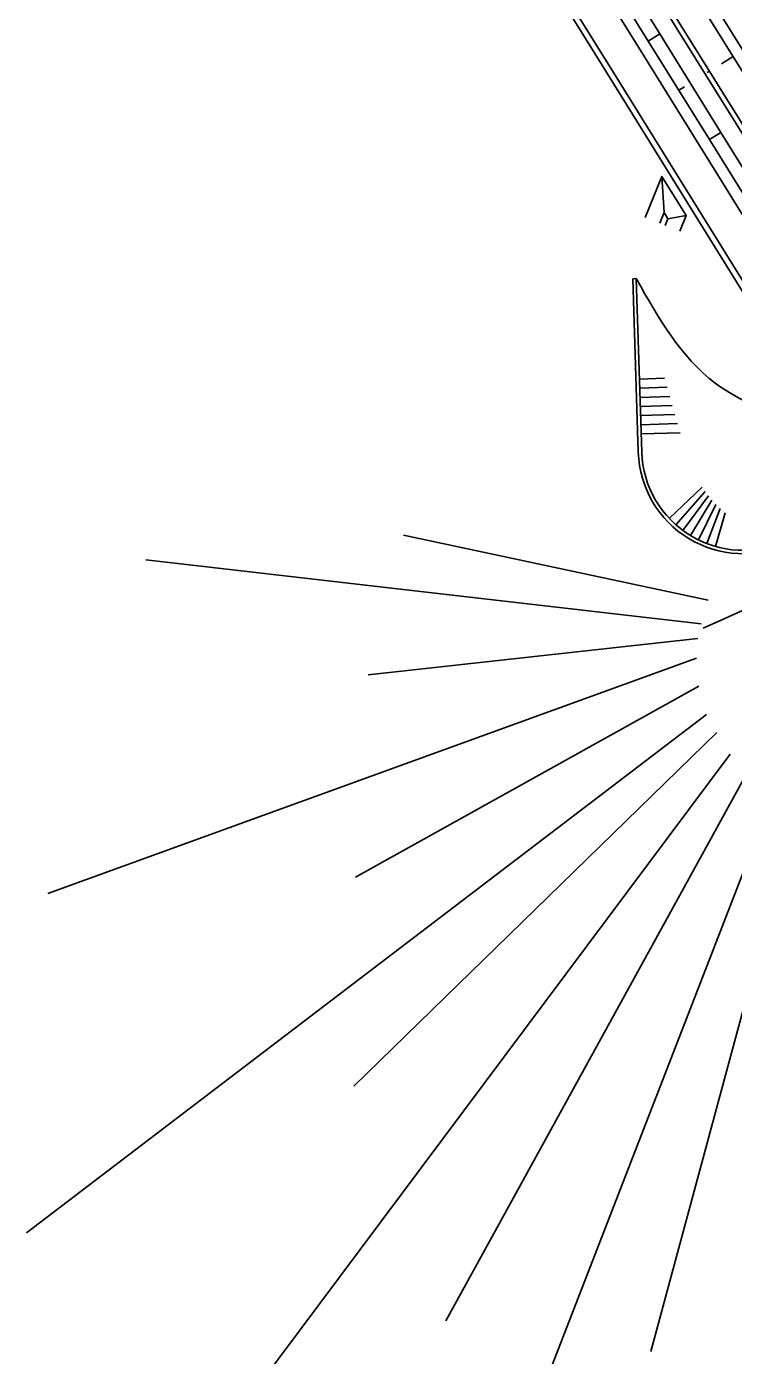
# Model space of a CAD drawing. Header units: metres. Extents: x 134219 to 139178, y 438661 to 444352.
# Drawn here: x 136265.9 to 136327.1, y 441555.9 to 441670.8 of the extents above; entities that cross this region are included whole.
import ezdxf

# ---------------------------------------------------------------- set-up
doc = ezdxf.new("R2010")
doc.units = ezdxf.units.M
doc.linetypes.add('13strp', pattern=[4, 1, -3])
doc.layers.add('Utd-ondergr-nw', color=8, linetype='13strp', lineweight=35)

msp = doc.modelspace()

# ---------------------------------------------------------------- linework, layer by layer
at = {"layer": 'Utd-ondergr-nw', "linetype": 'Continuous'}
for p, q in [((136318.29, 441649.03), (136318.59, 441649.04)), ((136318.29, 441649.03), (136318.77, 441634.04)), ((136318.59, 441649.04), (136319.07, 441634.05)), ((136318.87, 441640.36), (136321.04, 441640.43)), ((136318.9, 441639.57), (136321.26, 441639.65)), ((136318.92, 441638.78), (136321.49, 441638.87)), ((136318.95, 441637.99), (136321.71, 441638.08)), ((136318.97, 441637.21), (136321.93, 441637.3)), ((136319, 441636.42), (136322.15, 441636.52)), ((136319.02, 441635.63), (136322.38, 441635.73)), ((136321.44, 441628.33), (136324.29, 441631.01)), ((136322.01, 441627.78), (136324.55, 441630.64)), ((136322.63, 441627.28), (136324.84, 441630.28)), ((136323.28, 441626.84), (136325.14, 441629.91)), ((136323.98, 441626.46), (136325.48, 441629.54)), ((136324.7, 441626.15), (136325.86, 441629.17)), ((136325.45, 441625.9), (136326.27, 441628.8)), ((136324.82, 441621.27, 5.75), (136298.48, 441626.89, -2)), ((136324.21, 441619.22, 5.75), (136276.23, 441624.75, -2)), ((136323.92, 441617.95, 5.75), (136295.45, 441614.8, -2)), ((136323.8, 441616.25, 5.75), (136267.77, 441595.93, -2)), ((136324, 441613.83, 5.75), (136294.34, 441597.32, -1.84)), ((136324.68, 441611.37, 5.75), (136265.93, 441566.6, -1.6)), ((136325.57, 441609.84, 5.75), (136294.21, 441579.26, -2)), ((136326.71, 441607.94, 5.75), (136274.56, 441538.14, -2)), ((136328.26, 441606.5, 5.75), (136302.16, 441558.98, -2)), ((136330.56, 441604.8, 5.75), (136299.1, 441523.59, -2)), ((136332.7, 441603.92, 5.75), (136319.85, 441556.34, -1.84))]:
    msp.add_line(p, q, dxfattribs=at)
at = {"layer": 'Utd-ondergr-nw', "linetype": 'Continuous', "flags": 128}
for points in [[(136276.86, 441748.93), (136282.13, 441740.44), (136287.41, 441731.94), (136292.68, 441723.45), (136297.96, 441714.95), (136303.23, 441706.46), (136308.51, 441697.96), (136313.78, 441689.47), (136319.06, 441680.97), (136324.33, 441672.47), (136329.61, 441663.98), (136334.88, 441655.48), (136340.16, 441646.99), (136345.43, 441638.49), (136350.71, 441630), (136355.98, 441621.5), (136361.26, 441613.01), (136366.53, 441604.51), (136371.81, 441596.01), (136377.08, 441587.52), (136382.36, 441579.02), (136387.63, 441570.53), (136392.91, 441562.03), (136398.18, 441553.54)], [(136277.71, 441749.46), (136282.98, 441740.97), (136288.26, 441732.47), (136293.53, 441723.98), (136298.81, 441715.48), (136304.08, 441706.98), (136309.36, 441698.49), (136314.63, 441689.99), (136319.91, 441681.5), (136325.18, 441673), (136330.46, 441664.51), (136335.73, 441656.01), (136341.01, 441647.52), (136346.28, 441639.02), (136351.56, 441630.52), (136356.83, 441622.03), (136362.11, 441613.53), (136367.38, 441605.04), (136372.66, 441596.54), (136377.93, 441588.05), (136383.21, 441579.55), (136388.48, 441571.06), (136393.76, 441562.56), (136399.03, 441554.06)], [(136274.82, 441747.67), (136280.1, 441739.17), (136285.37, 441730.68), (136290.64, 441722.18), (136295.92, 441713.69), (136301.19, 441705.19), (136306.47, 441696.7), (136311.74, 441688.2), (136317.02, 441679.7), (136322.29, 441671.21), (136327.57, 441662.71), (136332.84, 441654.22), (136338.12, 441645.72), (136343.39, 441637.23), (136348.67, 441628.73), (136353.94, 441620.24), (136359.22, 441611.74), (136364.49, 441603.24), (136369.77, 441594.75), (136375.04, 441586.25), (136380.32, 441577.76), (136385.59, 441569.26), (136390.87, 441560.77), (136396.14, 441552.27)], [(136273.16, 441746.64), (136278.44, 441738.14), (136283.71, 441729.65), (136288.99, 441721.15), (136294.26, 441712.66), (136299.54, 441704.16), (136304.81, 441695.67), (136310.09, 441687.17), (136315.36, 441678.68), (136320.64, 441670.18), (136325.91, 441661.68), (136331.19, 441653.19), (136336.46, 441644.69), (136341.74, 441636.2), (136347.01, 441627.7), (136352.29, 441619.21), (136357.56, 441610.71), (136362.84, 441602.22), (136368.11, 441593.72), (136373.39, 441585.22), (136378.66, 441576.73), (136383.94, 441568.23), (136389.21, 441559.74), (136394.49, 441551.24)], [(136274.44, 441747.43), (136279.71, 441738.94), (136284.99, 441730.44), (136290.26, 441721.94), (136295.54, 441713.45), (136300.81, 441704.95), (136306.09, 441696.46), (136311.36, 441687.96), (136316.64, 441679.47), (136321.91, 441670.97), (136327.19, 441662.48), (136332.46, 441653.98), (136337.74, 441645.48), (136343.01, 441636.99), (136348.29, 441628.49), (136353.56, 441620), (136358.84, 441611.5), (136364.11, 441603.01), (136369.39, 441594.51), (136374.66, 441586.02), (136379.94, 441577.52), (136385.21, 441569.02), (136390.49, 441560.53), (136395.76, 441552.03)], [(136271.32, 441745.5), (136276.59, 441737), (136281.87, 441728.5), (136287.14, 441720.01), (136292.42, 441711.51), (136297.69, 441703.02), (136302.97, 441694.52), (136308.24, 441686.03), (136313.52, 441677.53), (136318.79, 441669.04), (136324.07, 441660.54), (136329.34, 441652.04), (136334.62, 441643.55), (136339.89, 441635.05), (136345.17, 441626.56), (136350.44, 441618.06), (136355.72, 441609.57), (136360.99, 441601.07), (136366.27, 441592.58), (136371.54, 441584.08), (136376.82, 441575.58), (136382.09, 441567.09), (136387.37, 441558.59), (136392.64, 441550.1)], [(136272.17, 441746.02), (136277.44, 441737.53), (136282.72, 441729.03), (136287.99, 441720.54), (136293.27, 441712.04), (136298.54, 441703.55), (136303.82, 441695.05), (136309.09, 441686.55), (136314.37, 441678.06), (136319.64, 441669.56), (136324.92, 441661.07), (136330.19, 441652.57), (136335.47, 441644.08), (136340.74, 441635.58), (136346.02, 441627.08), (136351.29, 441618.59), (136356.57, 441610.09), (136361.84, 441601.6), (136367.12, 441593.1), (136372.39, 441584.61), (136377.67, 441576.11), (136382.94, 441567.62), (136388.22, 441559.12), (136393.49, 441550.62)], [(136268.35, 441743.65), (136273.62, 441735.15), (136278.9, 441726.66), (136284.17, 441718.16), (136289.45, 441709.67), (136294.72, 441701.17), (136300, 441692.68), (136305.27, 441684.18), (136310.55, 441675.68), (136315.82, 441667.19), (136321.1, 441658.69), (136326.37, 441650.2), (136331.65, 441641.7), (136336.92, 441633.21), (136342.2, 441624.71), (136347.47, 441616.22), (136352.75, 441607.72), (136358.02, 441599.22), (136363.3, 441590.73), (136368.57, 441582.23), (136373.85, 441573.74), (136379.12, 441565.24), (136384.4, 441556.75), (136389.67, 441548.25)], [(136268.77, 441743.91), (136274.05, 441735.42), (136279.32, 441726.92), (136284.6, 441718.43), (136289.87, 441709.93), (136295.15, 441701.44), (136300.42, 441692.94), (136305.7, 441684.44), (136310.97, 441675.95), (136316.25, 441667.45), (136321.52, 441658.96), (136326.8, 441650.46), (136332.07, 441641.97), (136337.35, 441633.47), (136342.62, 441624.97), (136347.9, 441616.48), (136353.17, 441607.98), (136358.45, 441599.49), (136363.72, 441590.99), (136369, 441582.5), (136374.27, 441574), (136379.54, 441565.51), (136384.82, 441557.01), (136390.09, 441548.51)], [(136320.64, 441670.18), (136319.64, 441669.56)], [(136325.95, 441667.59), (136326.97, 441668.23)], [(136324.74, 441666.84), (136324.93, 441666.96)], [(136322.78, 441665.62), (136322.28, 441665.32)], [(136325.91, 441661.68), (136324.92, 441661.07)]]:
    msp.add_lwpolyline(points, dxfattribs=at)
at = {"layer": 'Utd-ondergr-nw', "linetype": 'Continuous'}
for points in [[(136319.38, 441654.32), (136320.8, 441657.87), (136322.9, 441654.49), (136322.36, 441653.13)], [(136320.8, 441657.87), (136321.01, 441654.75)], [(136320.64, 441653.82), (136321.01, 441654.75), (136321.34, 441654.22), (136321.1, 441653.63)], [(136321.34, 441654.22), (136322.9, 441654.49)]]:
    msp.add_lwpolyline(points, dxfattribs=at)
for centre, radius, start, end in [((136128.8, 442056.55), 479.43, 294.0776, 309.5949), ((136327.83, 441634.33), 9.06, 181.8363, 295.6685), ((136327.83, 441634.33), 8.76, 181.8363, 295.6685)]:
    msp.add_arc(centre, radius, start, end, dxfattribs=at)
msp.add_open_spline([(136338.38, 441629.69), (136337.44, 441631.26), (136334.5, 441636.19), (136324.4, 441638.8), (136320.52, 441645.65), (136318.59, 441649.04)], degree=3, knots=[0, 0, 0, 0, 5374.332405, 16874.101641, 28189.265353, 28189.265353, 28189.265353, 28189.265353], dxfattribs=at)
for points in [[(136318.86, 441640.76), (136320.22, 441640.8), (136318.86, 441640.76), (136320.22, 441640.8)], [(136318.88, 441639.97), (136320.38, 441640.02), (136318.88, 441639.97), (136320.38, 441640.02)], [(136318.91, 441639.18), (136320.54, 441639.23), (136318.91, 441639.18), (136320.54, 441639.23)], [(136318.93, 441638.39), (136320.69, 441638.45), (136318.93, 441638.39), (136320.69, 441638.45)], [(136318.96, 441637.6), (136320.85, 441637.66), (136318.96, 441637.6), (136320.85, 441637.66)], [(136318.98, 441636.81), (136321, 441636.88), (136318.98, 441636.81), (136321, 441636.88)], [(136319.01, 441636.02), (136321.16, 441636.09), (136319.01, 441636.02), (136321.16, 441636.09)], [(136319.03, 441635.23), (136321.31, 441635.31), (136319.03, 441635.23), (136321.31, 441635.31)], [(136321.18, 441628.63), (136323.15, 441630.32), (136321.18, 441628.63), (136323.15, 441630.32)], [(136321.72, 441628.05), (136323.5, 441629.88), (136321.72, 441628.05), (136323.5, 441629.88)], [(136322.31, 441627.52), (136323.88, 441629.46), (136322.31, 441627.52), (136323.88, 441629.46)], [(136322.95, 441627.05), (136324.29, 441629.06), (136322.95, 441627.06), (136324.29, 441629.06)], [(136323.63, 441626.64), (136324.74, 441628.68), (136323.63, 441626.65), (136324.74, 441628.68)], [(136324.34, 441626.3), (136325.21, 441628.32), (136324.34, 441626.3), (136325.21, 441628.32)], [(136325.07, 441626.02), (136325.72, 441627.98), (136325.07, 441626.02), (136325.72, 441627.98)], [(136325.84, 441625.8), (136326.27, 441627.66), (136325.84, 441625.8), (136326.27, 441627.66)]]:
    msp.add_trace(points, dxfattribs=at)

doc.saveas('drawing.dxf')
